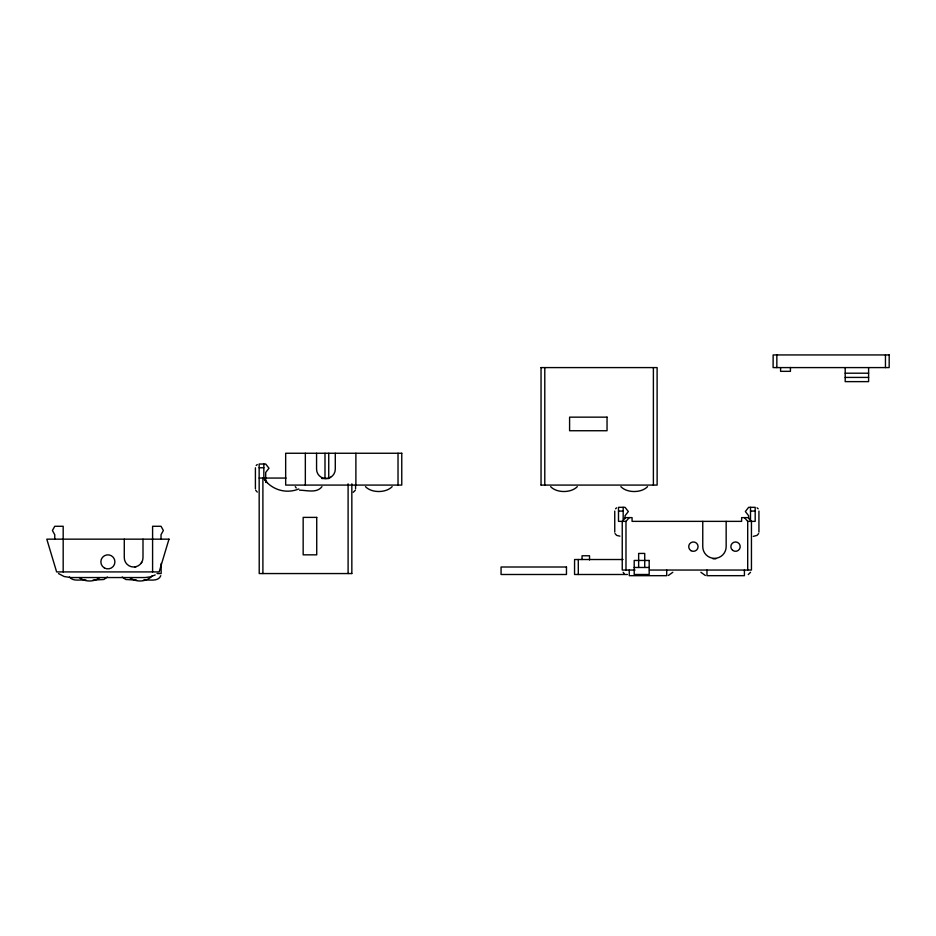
<?xml version="1.0" encoding="UTF-8"?>
<svg xmlns="http://www.w3.org/2000/svg" width="936" height="936" viewBox="0 0 936 936"><rect width="100%" height="100%" fill="white"/><g stroke="black" fill="none" stroke-linecap="round" stroke-linejoin="round"><path stroke-width="1.4" d="M160.793 575.675C158.114 582.356 148.894 579.22 143.5 580.121M355.306 490.265L353.27 492.289M758.651 533.567L757.06 535.38L753.316 536.375M321.961 486.638C316.906 493.471 306.844 490.242 299.59 490.195M392.172 486.638C386.053 493.061 371.592 493.214 365.473 486.638M577.325 486.638C571.206 493.061 556.745 493.214 550.625 486.638M647.548 486.638C641.441 493.155 626.956 493.155 620.849 486.638M107.394 577.021L103.837 579.501L93.038 580.109M141.067 563.343L141.745 562.325M672.82 572.282L668.316 575.488M750.52 572.282L748.262 574.564M625.985 570.047L625.985 521.364L629.261 517.62M256.183 465.485L257.283 464.525M615.525 508.786L616.625 507.827M152.404 575.722C146.73 581.946 136.422 582.789 129.8 577.57M99.801 577.57C93.928 582.145 85.129 582.145 79.244 577.57M155.177 574.95L150.368 576.88L145.103 577.547L70.68 577.547L64.151 576.517L58.488 573.569M329.507 477.816L330.607 477.278M134.854 566.923L136.059 566.689M541.066 367.591L657.107 367.591L657.13 485.082L541.066 485.082M845.196 373.207L868.608 373.207M845.196 377.419L868.608 377.419M259.155 467.766L263.835 467.766M259.155 478.062L286.065 478.062M321.715 478.53L328.735 478.53L328.735 453.258M618.497 511.068L623.177 511.068M750.508 511.068L755.188 511.068M625.985 521.364L618.497 521.364L618.497 507.324L625.049 507.324L628.325 511.536L625.049 515.748L625.049 518.556M744.424 517.62L747.7 521.364L755.188 521.364L755.188 507.324L748.636 507.324L745.36 511.536L748.636 515.748L748.636 518.556M713.057 558.815L715.865 558.815M623.06 559.517L574.575 559.517L574.552 574.493L627.389 574.493M634.198 567.473L649.174 567.473M635.017 570.047L622.241 570.047L622.241 521.364L625.517 517.62L632.069 517.62L632.069 521.364L741.616 521.364L741.616 517.62L748.168 517.62L751.444 521.364L751.444 570.047L649.432 570.047M157.026 573.557L161.144 573.557L161.144 563.437M351.772 573.557L259.225 573.557L259.155 464.022L265.707 464.022L268.983 468.234L265.707 472.446L265.707 482.403M86.1 580.121C80.87 579.244 73.242 581.97 69.463 577.021M136.574 580.109L125.775 579.501L122.218 577.021M705.37 575.488L700.865 572.282M619.924 536.164L616.625 535.38L615.034 533.567M757.06 507.827L758.16 508.786M257.283 492.079L255.692 490.265M624.16 573.557L623.154 572.282M263.507 478.062L267.181 482.672M296.256 488.019L295.261 486.638M885.456 354.943L885.456 367.591M868.608 367.591L868.608 381.631L845.196 381.631L845.196 367.591M790.429 367.427L790.429 371.335L780.589 371.335L780.589 367.591M776.845 354.943L776.845 367.591M758.932 511.079L758.932 532.128M750.508 507.324L750.508 521.364M747.7 521.364L747.7 570.047M744.424 570.047L744.424 575.675L706.972 575.675L706.972 570.047M726.16 521.364L726.16 546.647A11.7 11.7 0 0 1 714.46 558.347A11.7 11.7 0 0 1 702.76 546.647L702.76 521.364M666.713 570.047L666.713 575.675L629.261 575.675L629.261 570.047M653.387 367.591L653.387 485.082M644.728 567.473L644.728 553.433L638.644 553.433L638.644 567.473M623.177 507.324L623.177 521.364M614.753 511.079L614.753 532.128M589.528 559.985L589.528 555.773L582.04 555.773L582.04 559.517M578.296 559.517L578.296 574.493M544.787 367.591L544.787 485.082M541.043 367.591L541.043 485.082M398.022 453.258L398.022 485.082M355.891 453.258L355.891 485.082M355.586 484.544L355.586 488.826M351.842 483.853L351.842 573.557M348.098 483.853L348.098 573.557M335.287 453.258L335.287 469.17A9.36 9.36 0 0 1 325.927 478.53A9.36 9.36 0 0 1 316.567 469.17L316.567 453.258M324.991 453.258L324.991 478.53M305.335 453.258L305.335 485.082M263.835 464.022L263.835 478.062M262.899 478.062L262.899 573.557M255.411 467.778L255.411 488.826M161.027 539.159L161.027 534.713L163.367 530.49L161.027 526.278L152.591 526.278L152.591 571.919M142.997 539.159L142.997 557.645A9.36 9.36 0 0 1 133.637 567.005A9.36 9.36 0 0 1 124.277 557.645L124.277 539.159M63.18 571.919L63.18 526.278L54.756 526.278L52.416 530.49L54.756 534.713L54.756 539.159M298.818 488.966A29.028 29.028 0 0 1 264.677 479.817M168.983 539.159L159.155 571.919L56.628 571.919L46.8 539.159L168.983 539.159M889.165 354.943L773.136 354.943L773.101 367.591L889.165 367.591L889.2 354.943M607.043 417.152L569.591 417.152L569.591 430.735L607.043 430.735L607.043 417.152M401.766 453.258L285.667 453.258L285.667 485.082L401.766 485.082L401.766 453.258M316.731 517.386L303.159 517.386L303.159 554.837L316.731 554.837L316.731 517.386M649.174 560.453L634.198 560.453L634.198 574.493L649.174 574.493L649.174 560.453M566.467 567.005L501.064 567.005L501.064 574.493L566.467 574.493L566.467 567.005M104.376 567.941A7.02 7.02 0 0 0 114.917 561.857A7.02 7.02 0 0 0 104.376 555.773A7.02 7.02 0 0 0 104.376 567.941M691.049 550.696A4.68 4.68 0 0 0 698.08 546.647A4.68 4.68 0 0 0 691.049 542.587A4.68 4.68 0 0 0 691.049 550.696M732.677 550.356A4.68 4.68 0 0 0 740.165 547.256A4.68 4.68 0 0 0 733.73 542.318A4.68 4.68 0 0 0 732.677 550.356"/></g></svg>
